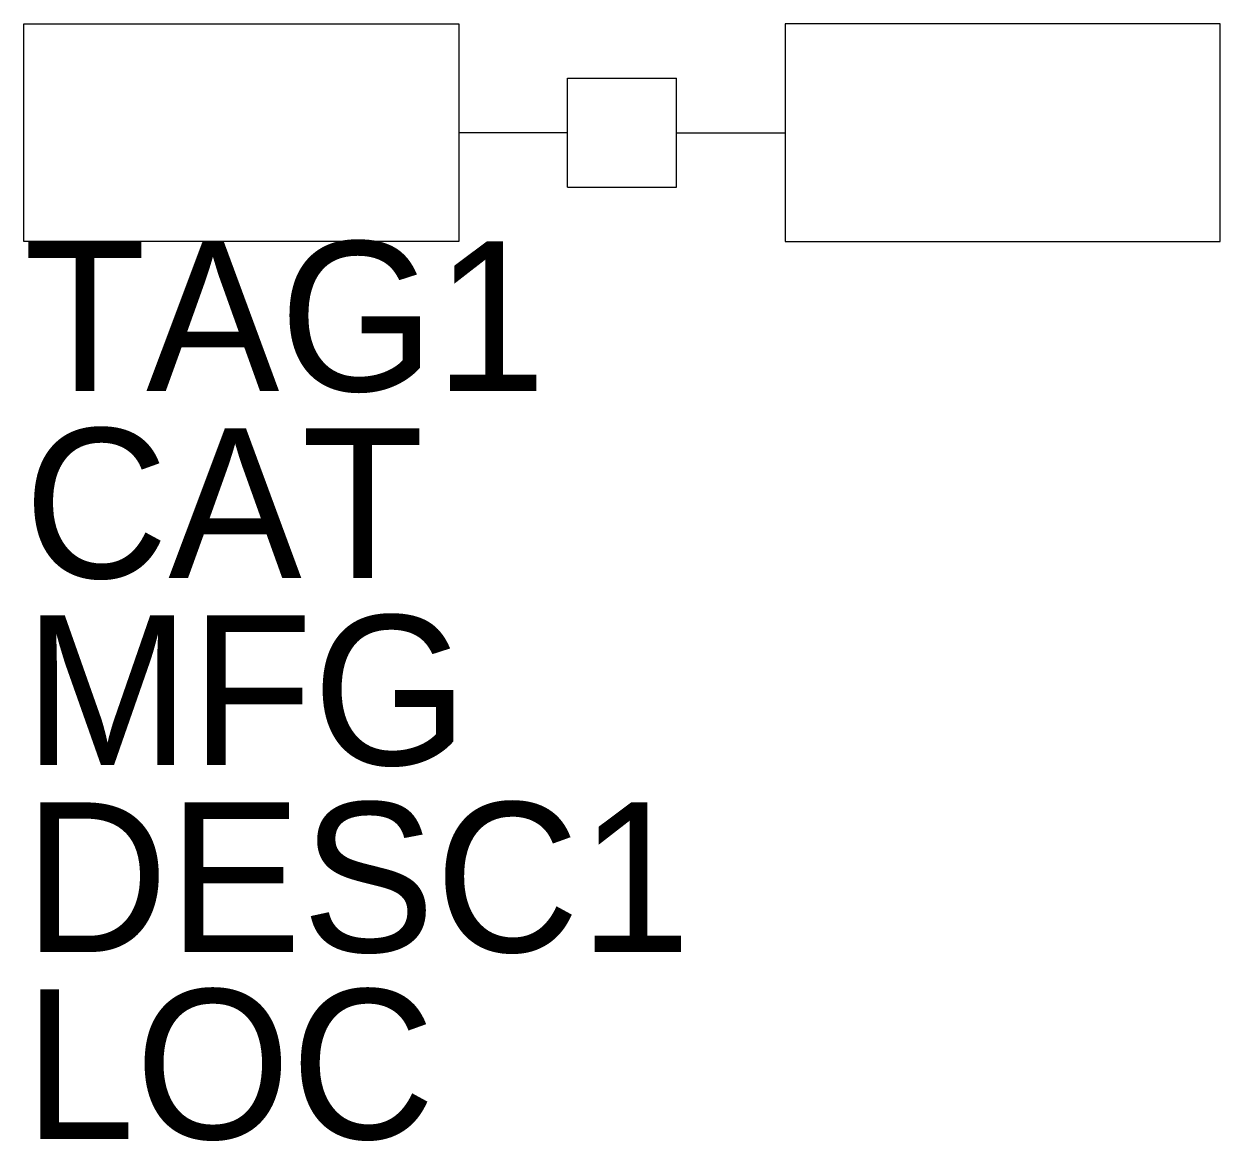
# Model space of a CAD drawing. Extents: x -0.5 to 0.5, y -0.84 to 0.09.
import ezdxf

# ---------------------------------------------------------------- set-up
doc = ezdxf.new("R2010")
doc.units = 0
doc.layers.get('0').update_dxf_attribs({"linetype": 'CONTINUOUS'})

msp = doc.modelspace()

# ---------------------------------------------------------------- linework, layer by layer
for p, q in [((-0.5, 0.0909), (-0.1364, 0.0909)), ((-0.5, -0.0909), (-0.5, 0.0909)), ((-0.1364, 0.0909), (-0.1364, -0.0909)), ((0.1364, 0.0909), (0.1364, -0.0909)), ((0.5, 0.0909), (0.1364, 0.0909)), ((0.5, -0.0909), (0.5, 0.0909)), ((-0.0455, 0.0455), (0.0455, 0.0455)), ((-0.0455, -0.0455), (-0.0455, 0.0455)), ((0.0455, -0.0455), (0.0455, 0.0455)), ((-0.0455, 0), (-0.1364, 0)), ((0.0455, 0), (0.1364, 0)), ((-0.0455, -0.0455), (0.0455, -0.0455)), ((-0.1364, -0.0909), (-0.5, -0.0909)), ((0.1364, -0.0909), (0.5, -0.0909))]:
    msp.add_line(p, q)

# ---------------------------------------------------------------- texts
for tag, p in [('TAG1', (-0.5, -0.2159)), ('CAT', (-0.5, -0.37215)), ('MFG', (-0.5, -0.5284)), ('DESC1', (-0.5, -0.68465)), ('LOC', (-0.5, -0.8409))]:
    msp.add_attdef(tag, p, '', height=0.125)

doc.saveas('drawing.dxf')
